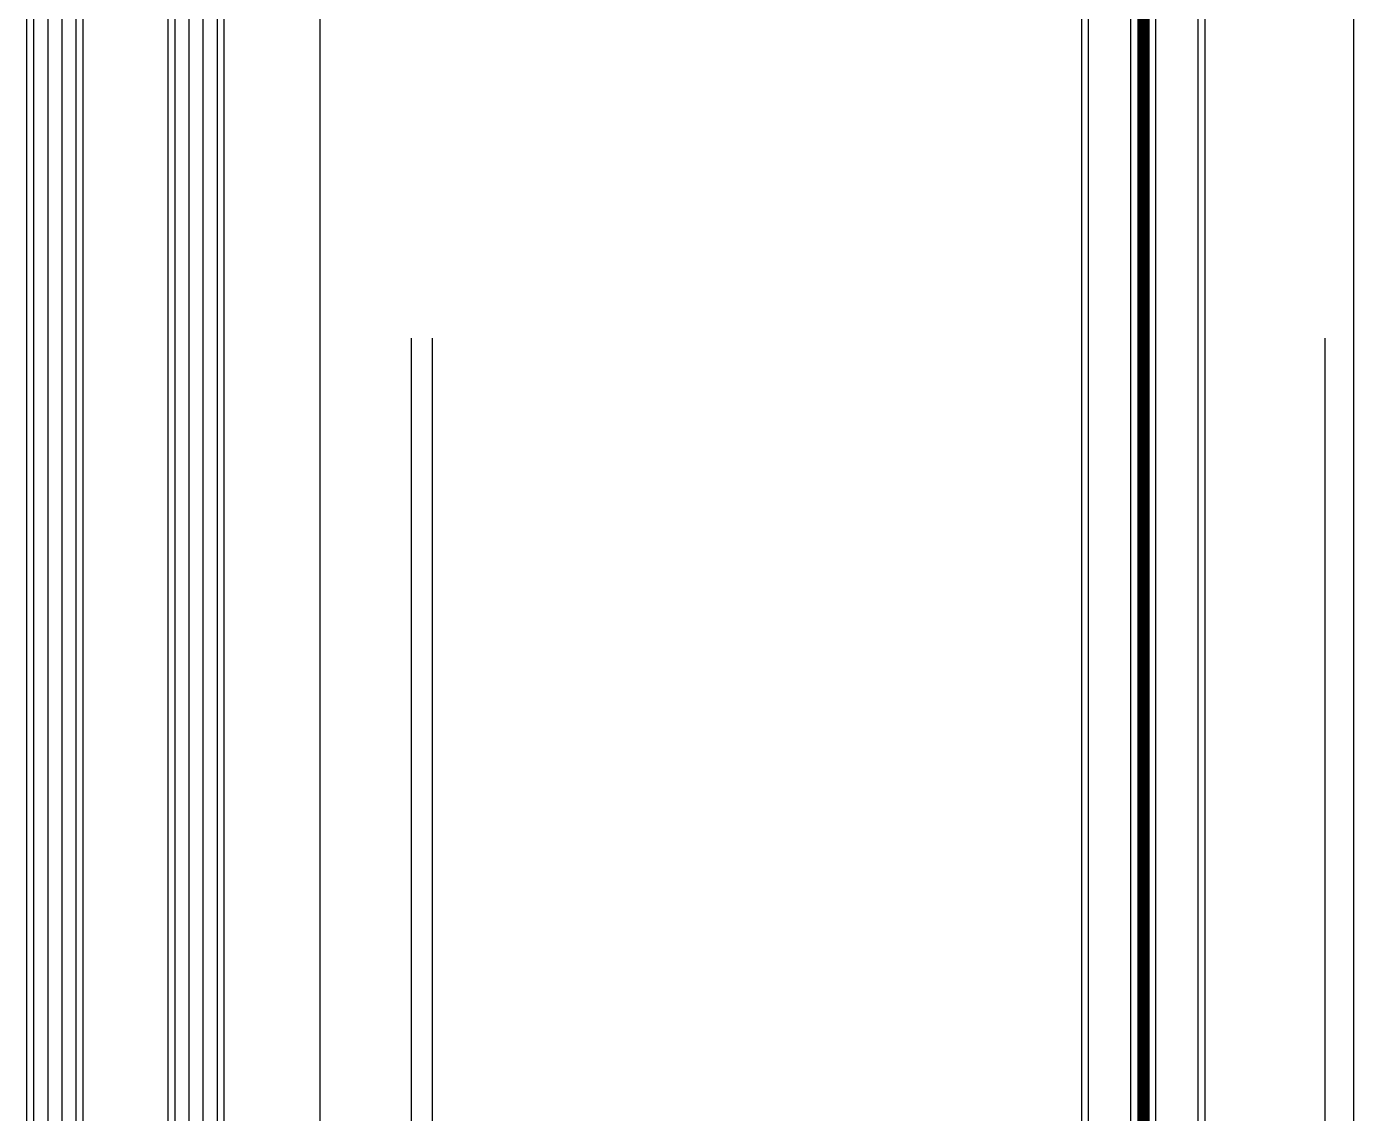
# Model space of a CAD drawing. Header units: inches. Extents: x 24920 to 61775, y 10942 to 38819.
# Drawn here: x 56584.1 to 56772.1, y 27176.8 to 27330.9 of the extents above; entities that cross this region are included whole.
import ezdxf

# ---------------------------------------------------------------- set-up
doc = ezdxf.new("R2010")
doc.units = ezdxf.units.IN
doc.header["$MEASUREMENT"] = 0
doc.linetypes.add('DASH', pattern=[0.35, 0.25, -0.1])
doc.linetypes.add('HIDDEN', pattern=[9.524999999999999, 6.349999999999999, -3.174999999999999])
for name, color, linetype in [('2AI.EXTRUSION', 3, 'Continuous'), ('2GLASS', 5, 'Continuous'), ('XC', 3, 'Continuous'), ('XX', 6, 'DASH')]:
    doc.layers.add(name, color=color, linetype=linetype)

# ---------------------------------------------------------------- blocks, each defined once
blk = doc.blocks.new('*U617')
at = {"layer": '2AI.EXTRUSION', "color": 8, "linetype": 'HIDDEN', "ltscale": 20}
for p, q in [((909.5020549602791, -5.99999881537579, -1.355851711289787e-09), (38.99998344978121, -6.000000047322828, -1.355851711289787e-09)), ((909.5020563238999, -132.4799766113791, -1.355851711289768e-09), (38.99998480960707, -132.4799778433261, -1.355851711289768e-09)), ((909.5020549602791, -135.4799988227811), (38.99998344598635, -135.4800000547282))]:
    blk.add_line(p, q, dxfattribs=at)
at = {"layer": '2AI.EXTRUSION', "color": 8, "elevation": -1.355851711289787e-09}
blk.add_lwpolyline([(909.5020549602791, -148.4137574351334), (38.99998344978121, -148.4137586670804), (38.99998344978121, -2.000000047322828), (909.5020549602791, -1.99999881537579)], dxfattribs=at)
blk = doc.blocks.new('*U818')
at = {"layer": '2GLASS', "color": 8, "extrusion": (-1.701557927347931e-26, -4.440892098500625e-16, -1)}
for p, q in [((18.31381525143843, 24.25618863261116, -1.355882084424142e-09), (346.5471792600534, 24.25618856771238, -1.355882084424142e-09)), ((18.31381525132201, 22.25618863261116, -1.355882084424142e-09), (346.547179259937, 22.25618856771238, -1.355882084424142e-09)), ((18.3138152512056, 20.25618863261116, -1.355882084424142e-09), (346.5471792598206, 20.25618856771238, -1.355882084424142e-09)), ((18.31381525004144, 18.25618863261116, -1.355879419888883e-09), (346.5471792609848, 18.25618856957503, -1.355879419888883e-09)), ((18.31381524864446, 4.256188632611156, -1.355873202639945e-09), (346.5471792572595, 4.25618856771238, -1.355873202639945e-09)), ((18.31381524852804, 2.256188632611156, -1.355873202639945e-09), (346.5471792571431, 2.256188567712381, -1.355873202639945e-09)), ((18.31381524841163, 0.2561886326111562, -1.355873202639945e-09), (346.5471792570266, 0.2561885677123805, -1.355873202639945e-09)), ((18.31381524724748, -1.743811367388844, -1.355870538104686e-09), (346.5471792581908, -1.743811430424974, -1.355870538104686e-09))]:
    blk.add_line(p, q, dxfattribs=at)
at = {"layer": '2GLASS', "color": 8, "extrusion": (0, 0, -1)}
for points in [[(-346.5471792600534, 25.25618856957503), (-19.3138152505071, 25.25618863261116), (-18.31381525143843, 24.25618863261116), (-18.31381525004144, 18.25618863261116), (-19.31381524911012, 17.25618863261116), (-346.5471792577251, 17.25618856957503)], [(-346.5471792572595, 5.256188569575025), (-19.31381524771314, 5.256188632611156), (-18.31381524864446, 4.256188632611156), (-18.31381524724748, -1.743811367388844), (-19.31381524631615, -2.743811367388844), (-346.5471792549312, -2.743811430424974)]]:
    blk.add_lwpolyline(points, dxfattribs=at)
blk = doc.blocks.new('*U815')
at = {"layer": 'XC', "color": 1}
for p, q in [((-48.48658369114855, -24.00000000145519), (-808.178828261453, -24.00000000145519, 1.355865062427853e-09)), ((-48.48658369109035, -30.00000000291038), (-808.1922445729238, -30.00000000291038, 1.355865062427853e-09)), ((-48.48658369097393, -33.52000000292901), (-808.1922445729238, -33.52000000298722, 1.355865062427853e-09)), ((-48.48658369114855, -39.52000000450062), (-808.1922445728947, -39.52000000450062, 1.355865062427853e-09))]:
    blk.add_line(p, q, dxfattribs=at)
for points in [[(-808.1922445728947, -31.00000000291038), (-49.48658369109035, -31.00000000291038), (-48.48658369109035, -30.00000000291038), (-48.48658369114855, -24.00000000145519), (-49.48658369114855, -23.00000000145519), (-808.1922445728947, -23.00000000145519)], [(-808.1922445728947, -40.52000000450062), (-49.48658369114855, -40.52000000450062), (-48.48658369114855, -39.52000000450062), (-48.48658369097393, -33.52000000292901), (-49.48658369097393, -32.52000000292901), (-808.1922445728947, -32.52000000292901)]]:
    blk.add_lwpolyline(points, dxfattribs=at)
at = {"layer": 'XX', "color": 1, "const_width": 1.52}
blk.add_lwpolyline([(-49.48658369103214, -31.7600000029197), (-808.1922445728947, -31.7600000029197)], dxfattribs=at)
blk = doc.blocks.new('herhh')
at = {"color": 1, "rotation": 270}
for name, p in [('*U617', (56945.59875535741, 27893.704361902)), ('*U815', (56945.59832396216, 26881.40588062464)), ('*U818', (56758.34224960746, 27344.51818767368))]:
    blk.add_blockref(name, p, dxfattribs=at)

msp = doc.modelspace()

# ---------------------------------------------------------------- block references
msp.add_blockref('herhh', (-171.5, 175.5))

doc.saveas('drawing.dxf')
